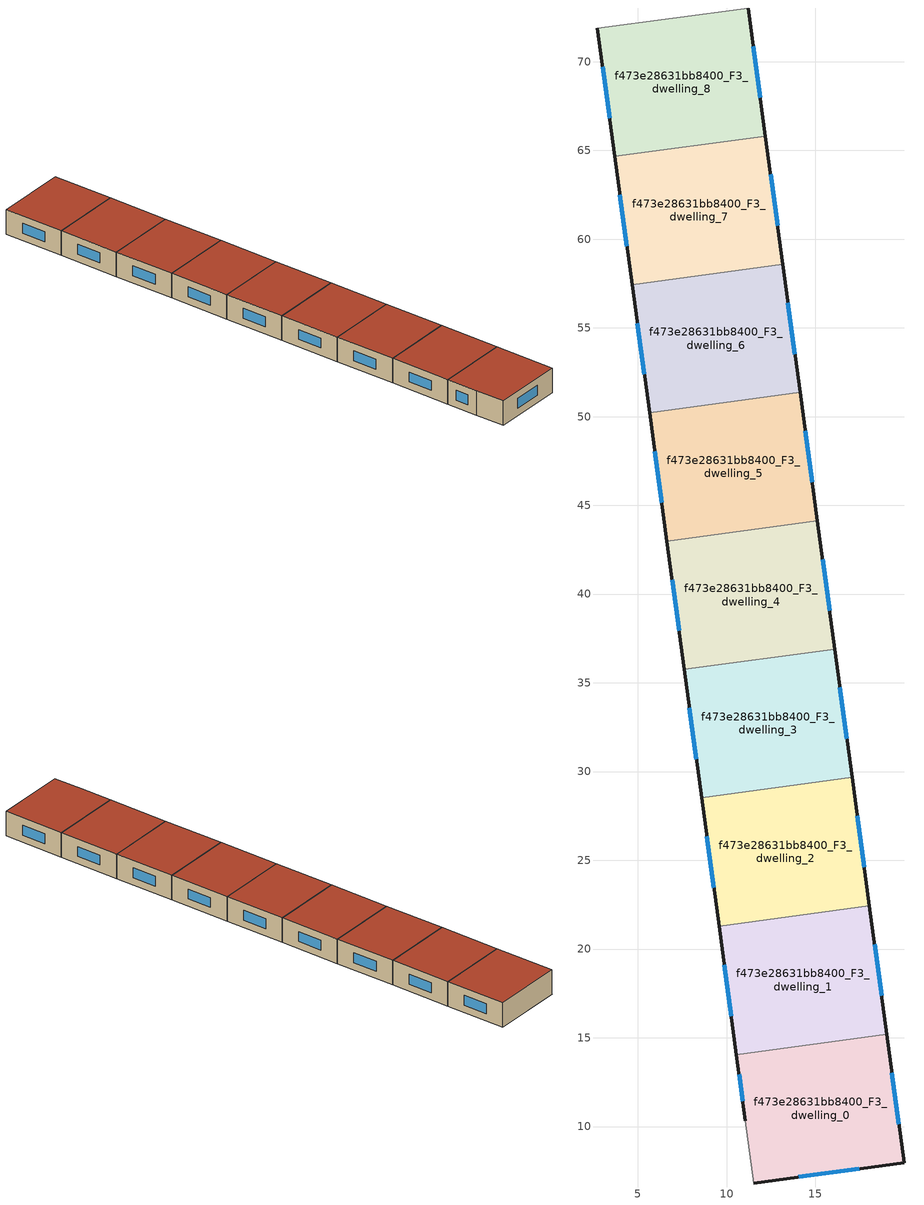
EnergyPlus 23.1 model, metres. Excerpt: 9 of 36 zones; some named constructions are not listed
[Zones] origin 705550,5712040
f473e28631bb8400_F3_dwelling_0
 floor to f473e28631bb8400_F2_dwelling_0 (EU_floor_Construction): 19.02,15.2 20,7.96 11.52,6.82 11.06,10.32 10.55,14.06 z9
 wall outside (EU_wall_Construction): 11.52,6.82 20,7.96 19.02,15.2 / 10.55,14.06 11.06,10.32 z9:12
 wall adiabatic (EU_wall_Construction): 11.06,10.32 11.52,6.82 z9:12
 wall to f473e28631bb8400_F3_dwelling_1 (EU_wall_Construction): 19.02,15.2 10.55,14.06 z9:12
 window (EU_Window_Construction): 14.06,7.16 17.46,7.62 / 10.71,12.94 10.91,11.44 / 19.71,10.13 19.31,13.03 z9.9:11.1
 roof outside (EU_roof_Construction): 20,7.96 19.02,15.2 10.55,14.06 11.06,10.32 11.52,6.82 z12
f473e28631bb8400_F3_dwelling_1
 floor to f473e28631bb8400_F2_dwelling_1 (EU_floor_Construction): 18.04,22.44 19.02,15.2 10.55,14.06 9.57,21.29 z9
 wall outside (EU_wall_Construction): 9.57,21.29 10.55,14.06 / 19.02,15.2 18.05,22.44 z9:12
 wall to f473e28631bb8400_F3_dwelling_2 (EU_wall_Construction): 18.04,22.44 9.57,21.29 z9:12
 window (EU_Window_Construction): 9.87,19.13 10.26,16.22 / 18.73,17.37 18.34,20.27 z9.9:11.1
 roof outside (EU_roof_Construction): 19.02,15.2 18.05,22.44 9.57,21.29 10.55,14.06 z12
f473e28631bb8400_F3_dwelling_2
 floor to f473e28631bb8400_F2_dwelling_2 (EU_floor_Construction): 17.07,29.67 18.04,22.44 9.57,21.29 8.59,28.53 z9
 wall outside (EU_wall_Construction): 8.59,28.53 9.57,21.29 / 18.05,22.44 17.07,29.67 z9:12
 wall to f473e28631bb8400_F3_dwelling_3 (EU_wall_Construction): 17.07,29.67 8.59,28.53 z9:12
 window (EU_Window_Construction): 8.89,26.36 9.28,23.46 / 17.75,24.6 17.36,27.51 z9.9:11.1
 roof outside (EU_roof_Construction): 18.05,22.44 17.07,29.67 8.59,28.53 9.57,21.29 z12
f473e28631bb8400_F3_dwelling_3
 floor to f473e28631bb8400_F2_dwelling_3 (EU_floor_Construction): 16.09,36.9 17.07,29.67 8.59,28.53 7.61,35.76 z9
 wall outside (EU_wall_Construction): 7.61,35.76 8.59,28.53 / 17.07,29.67 16.09,36.9 z9:12
 wall to f473e28631bb8400_F3_dwelling_4 (EU_wall_Construction): 16.09,36.9 7.61,35.76 z9:12
 window (EU_Window_Construction): 7.91,33.59 8.3,30.69 / 16.78,31.84 16.38,34.74 z9.9:11.1
 roof outside (EU_roof_Construction): 17.07,29.67 16.09,36.9 7.61,35.76 8.59,28.53 z12
f473e28631bb8400_F3_dwelling_4
 floor to f473e28631bb8400_F2_dwelling_4 (EU_floor_Construction): 15.11,44.13 16.09,36.9 7.61,35.76 6.64,42.99 z9
 wall outside (EU_wall_Construction): 6.64,42.99 7.61,35.76 / 16.09,36.9 15.11,44.13 z9:12
 wall to f473e28631bb8400_F3_dwelling_5 (EU_wall_Construction): 15.11,44.13 6.64,42.99 z9:12
 window (EU_Window_Construction): 6.93,40.82 7.32,37.92 / 15.8,39.07 15.41,41.97 z9.9:11.1
 roof outside (EU_roof_Construction): 16.09,36.9 15.11,44.13 6.64,42.99 7.61,35.76 z12
f473e28631bb8400_F3_dwelling_5
 floor to f473e28631bb8400_F2_dwelling_5 (EU_floor_Construction): 14.14,51.36 15.11,44.13 6.64,42.99 5.66,50.21 z9
 wall outside (EU_wall_Construction): 5.66,50.21 6.64,42.99 / 15.11,44.13 14.14,51.36 z9:12
 wall to f473e28631bb8400_F3_dwelling_6 (EU_wall_Construction): 14.14,51.36 5.66,50.21 z9:12
 window (EU_Window_Construction): 5.95,48.05 6.34,45.15 / 14.82,46.3 14.43,49.2 z9.9:11.1
 roof outside (EU_roof_Construction): 15.11,44.13 14.14,51.36 5.66,50.21 6.64,42.99 z12
f473e28631bb8400_F3_dwelling_6
 floor to f473e28631bb8400_F2_dwelling_6 (EU_floor_Construction): 13.16,58.58 14.14,51.36 5.66,50.21 4.68,57.44 z9
 wall outside (EU_wall_Construction): 4.68,57.44 5.66,50.21 / 14.14,51.36 13.16,58.58 z9:12
 wall to f473e28631bb8400_F3_dwelling_7 (EU_wall_Construction): 13.16,58.58 4.68,57.44 z9:12
 window (EU_Window_Construction): 4.97,55.27 5.36,52.37 / 13.85,53.52 13.46,56.42 z9.9:11.1
 roof outside (EU_roof_Construction): 14.14,51.36 13.16,58.58 4.68,57.44 5.66,50.21 z12
f473e28631bb8400_F3_dwelling_7
 floor to f473e28631bb8400_F2_dwelling_7 (EU_floor_Construction): 12.19,65.8 13.16,58.58 4.68,57.44 3.7,64.66 z9
 wall outside (EU_wall_Construction): 3.7,64.66 4.68,57.44 / 13.16,58.58 12.19,65.8 z9:12
 wall to f473e28631bb8400_F3_dwelling_8 (EU_wall_Construction): 12.19,65.8 3.7,64.66 z9:12
 window (EU_Window_Construction): 3.99,62.5 4.39,59.6 / 12.87,60.74 12.48,63.64 z9.9:11.1
 roof outside (EU_roof_Construction): 13.16,58.58 12.19,65.8 3.7,64.66 4.68,57.44 z12
f473e28631bb8400_F3_dwelling_8
 floor to f473e28631bb8400_F2_dwelling_8 (EU_floor_Construction): 11.21,73.02 12.19,65.8 3.7,64.66 2.72,71.88 z9
 wall outside (EU_wall_Construction): 2.72,71.88 3.7,64.66 / 12.19,65.8 11.21,73.02 z9:12
 wall adiabatic (EU_wall_Construction): 11.21,73.02 2.72,71.88 z9:12
 window (EU_Window_Construction): 3.02,69.72 3.41,66.82 / 11.9,67.97 11.51,70.86 z9.9:11.1
 roof outside (EU_roof_Construction): 12.19,65.8 11.21,73.02 2.72,71.88 3.7,64.66 z12
[HVACTEMPLATE:THERMOSTAT] Constant Heating Setpoint=20; Constant Cooling Setpoint=50
EU_HeatOnly_f473e28631bb8400_F0_dwelling_0; EU_HeatOnly_f473e28631bb8400_F0_dwelling_1; EU_HeatOnly_f473e28631bb8400_F0_dwelling_2; EU_HeatOnly_f473e28631bb8400_F0_dwelling_3; EU_HeatOnly_f473e28631bb8400_F0_dwelling_4; EU_HeatOnly_f473e28631bb8400_F0_dwelling_5; EU_HeatOnly_f473e28631bb8400_F0_dwelling_6; EU_HeatOnly_f473e28631bb8400_F0_dwelling_7; EU_HeatOnly_f473e28631bb8400_F0_dwelling_8; EU_HeatOnly_f473e28631bb8400_F1_dwelling_0; EU_HeatOnly_f473e28631bb8400_F1_dwelling_1; EU_HeatOnly_f473e28631bb8400_F1_dwelling_2; EU_HeatOnly_f473e28631bb8400_F1_dwelling_3; EU_HeatOnly_f473e28631bb8400_F1_dwelling_4; EU_HeatOnly_f473e28631bb8400_F1_dwelling_5; EU_HeatOnly_f473e28631bb8400_F1_dwelling_6; EU_HeatOnly_f473e28631bb8400_F1_dwelling_7; EU_HeatOnly_f473e28631bb8400_F1_dwelling_8; EU_HeatOnly_f473e28631bb8400_F2_dwelling_0; EU_HeatOnly_f473e28631bb8400_F2_dwelling_1; EU_HeatOnly_f473e28631bb8400_F2_dwelling_2; EU_HeatOnly_f473e28631bb8400_F2_dwelling_3; EU_HeatOnly_f473e28631bb8400_F2_dwelling_4; EU_HeatOnly_f473e28631bb8400_F2_dwelling_5; EU_HeatOnly_f473e28631bb8400_F2_dwelling_6; EU_HeatOnly_f473e28631bb8400_F2_dwelling_7; EU_HeatOnly_f473e28631bb8400_F2_dwelling_8; EU_HeatOnly_f473e28631bb8400_F3_dwelling_0; EU_HeatOnly_f473e28631bb8400_F3_dwelling_1; EU_HeatOnly_f473e28631bb8400_F3_dwelling_2; EU_HeatOnly_f473e28631bb8400_F3_dwelling_3; EU_HeatOnly_f473e28631bb8400_F3_dwelling_4; EU_HeatOnly_f473e28631bb8400_F3_dwelling_5; EU_HeatOnly_f473e28631bb8400_F3_dwelling_6; EU_HeatOnly_f473e28631bb8400_F3_dwelling_7; EU_HeatOnly_f473e28631bb8400_F3_dwelling_8
[SCHEDULE:CONSTANT]
Name | Hourly Value
EU_AlwaysOn | 1
EU_CoolingOff | 0
[SCHEDULE:FILE] Column Number=1; Rows to Skip at Top=0; Number of Hours of Data=8760; Column Separator=Comma; Interpolate to Timestep=No; Minutes per Item=60; Adjust Schedule for Daylight Savings=Yes
Name | File
EU_Step8_GainSchedule_f473e28631bb8400_F2_dwelling_5_f000 | ../../schedules/f473e28631bb8400/f473e28631bb8400_F2_dwelling_5_f000_gain.csv
EU_Step8_GainSchedule_f473e28631bb8400_F2_dwelling_6_f000 | ../../schedules/f473e28631bb8400/f473e28631bb8400_F2_dwelling_6_f000_gain.csv
EU_Step8_GainSchedule_f473e28631bb8400_F2_dwelling_7_f000 | ../../schedules/f473e28631bb8400/f473e28631bb8400_F2_dwelling_7_f000_gain.csv
EU_Step8_GainSchedule_f473e28631bb8400_F2_dwelling_8_f000 | ../../schedules/f473e28631bb8400/f473e28631bb8400_F2_dwelling_8_f000_gain.csv
EU_Step8_GainSchedule_f473e28631bb8400_F3_dwelling_0_f000 | ../../schedules/f473e28631bb8400/f473e28631bb8400_F3_dwelling_0_f000_gain.csv
EU_Step8_GainSchedule_f473e28631bb8400_F3_dwelling_1_f000 | ../../schedules/f473e28631bb8400/f473e28631bb8400_F3_dwelling_1_f000_gain.csv
EU_Step8_GainSchedule_f473e28631bb8400_F3_dwelling_2_f000 | ../../schedules/f473e28631bb8400/f473e28631bb8400_F3_dwelling_2_f000_gain.csv
EU_Step8_GainSchedule_f473e28631bb8400_F3_dwelling_3_f000 | ../../schedules/f473e28631bb8400/f473e28631bb8400_F3_dwelling_3_f000_gain.csv
EU_Step8_GainSchedule_f473e28631bb8400_F3_dwelling_4_f000 | ../../schedules/f473e28631bb8400/f473e28631bb8400_F3_dwelling_4_f000_gain.csv
EU_Step8_GainSchedule_f473e28631bb8400_F3_dwelling_5_f000 | ../../schedules/f473e28631bb8400/f473e28631bb8400_F3_dwelling_5_f000_gain.csv
EU_Step8_GainSchedule_f473e28631bb8400_F3_dwelling_6_f000 | ../../schedules/f473e28631bb8400/f473e28631bb8400_F3_dwelling_6_f000_gain.csv
EU_Step8_GainSchedule_f473e28631bb8400_F3_dwelling_7_f000 | ../../schedules/f473e28631bb8400/f473e28631bb8400_F3_dwelling_7_f000_gain.csv
EU_Step8_GainSchedule_f473e28631bb8400_F3_dwelling_8_f000 | ../../schedules/f473e28631bb8400/f473e28631bb8400_F3_dwelling_8_f000_gain.csv
